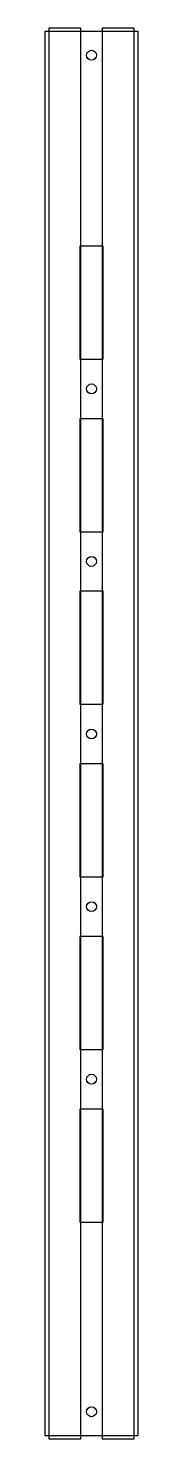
# Model space of a CAD drawing. Extents: x 0 to 81, y -3 to 1223.
import ezdxf

# ---------------------------------------------------------------- set-up
doc = ezdxf.new("R2010")
doc.units = 0
doc.layers.get('0').update_dxf_attribs({"linetype": 'CONTINUOUS'})

msp = doc.modelspace()

# ---------------------------------------------------------------- linework, layer by layer
for points in [[(0, 0), (81, 0), (81, 1220), (0, 1220)], [(3.25, -3), (31.25, -3), (31.25, 1223), (3.25, 1223)], [(49.75, -3), (77.75, -3), (77.75, 1223), (49.75, 1223)], [(30.4, 935.42), (50.6, 935.42), (50.6, 1033.62), (30.4, 1033.62)], [(30.4, 785.42), (50.6, 785.42), (50.6, 883.62), (30.4, 883.62)], [(30.4, 635.42), (50.6, 635.42), (50.6, 733.62), (30.4, 733.62)], [(30.4, 485.42), (50.6, 485.42), (50.6, 583.62), (30.4, 583.62)], [(30.4, 335.42), (50.6, 335.42), (50.6, 433.62), (30.4, 433.62)], [(30.4, 185.42), (50.6, 185.42), (50.6, 283.62), (30.4, 283.62)]]:
    msp.add_lwpolyline(points, close=True)
for centre in [(40.5, 1199.5), (40.5, 909.52), (40.5, 759.52), (40.5, 609.52), (40.5, 459.52), (40.5, 309.52), (40.5, 20.5)]:
    msp.add_circle(centre, 4.3)

doc.saveas('drawing.dxf')
